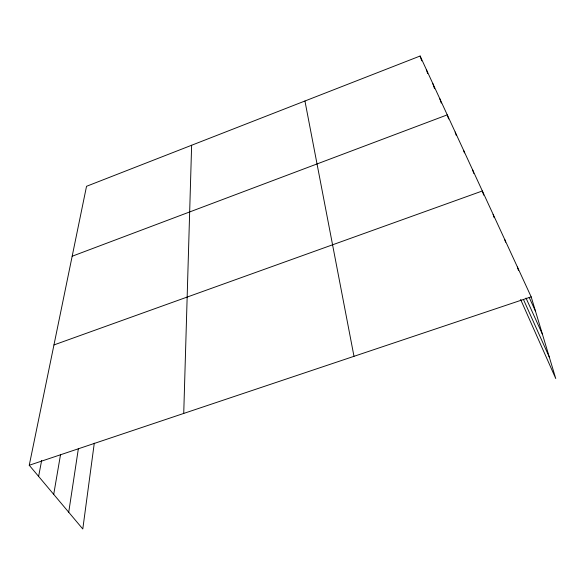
<?xml version="1.0" encoding="UTF-8"?>
<svg xmlns="http://www.w3.org/2000/svg" width="585" height="585" viewBox="0 0 585 585"><rect width="100%" height="100%" fill="white"/><g stroke="black" fill="none" stroke-linecap="round" stroke-linejoin="round"><path stroke-width="0.88" d="M183.734 413.434L191.631 145.255M94.287 443.174L82.792 528.986L29.25 465.258L86.529 186.301L420.125 56.014L531.187 296.873L555.75 378.532L520.621 299.483M68.723 512.241L78.346 448.819M53.71 494.369L60.569 454.377M38.603 476.387L41.659 460.453M72.174 256.23L447.262 114.865L448.585 118.96M53.959 344.938L482.354 190.973L483.656 195.127M29.25 465.258L531.187 296.873M529.162 297.377L535.502 311.213M526.01 298.028L542.449 334.313M523.465 299.513L549.33 357.186M426.319 69.439L427.672 73.571M420.125 56.014L421.726 60.877M432.878 83.67L434.523 88.73M439.847 98.785L441.244 103.084M455.167 132.013L456.241 135.347M463.612 150.323L464.424 152.875M472.651 169.928L473.755 173.401M493.126 214.337L494.179 217.722M504.775 239.601L505.579 242.19M517.418 267.016L518.427 270.328M304.939 101L353.991 356.316"/></g></svg>
